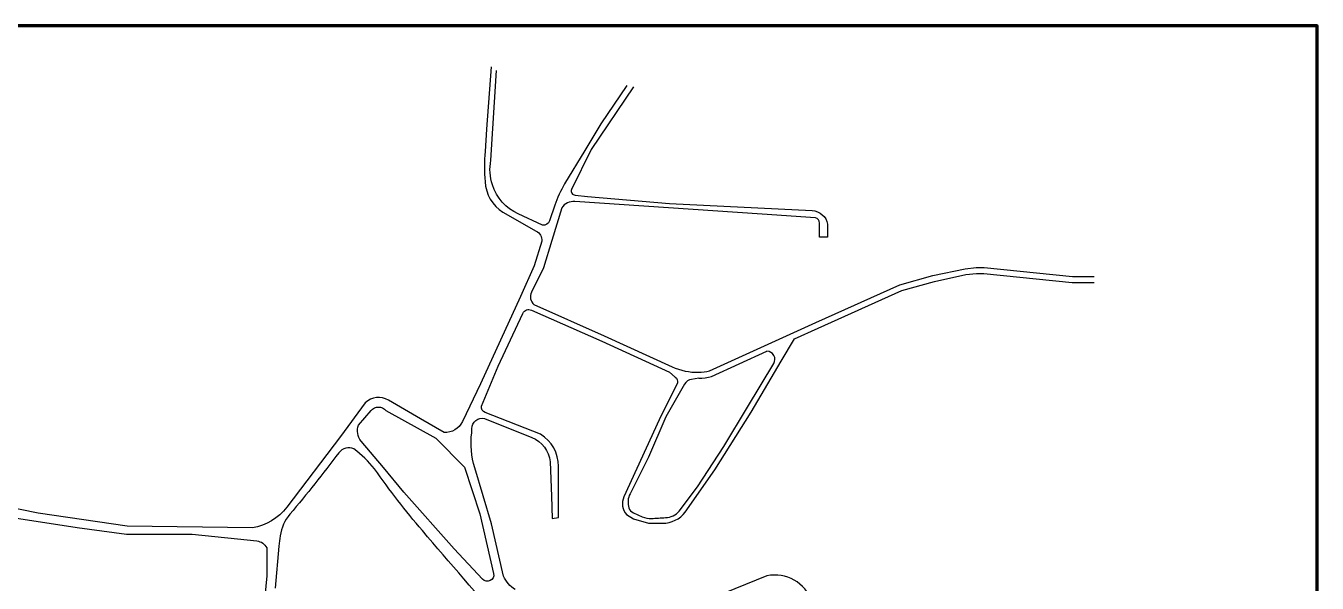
# Model space of a CAD drawing. Header units: millimetres. Extents: x -105266 to 178069, y 491 to 168574.
# Drawn here: x 74431 to 178069, y 123069 to 167799 of the extents above; entities that cross this region are included whole.
import ezdxf

# ---------------------------------------------------------------- set-up
doc = ezdxf.new("R2010")
doc.units = ezdxf.units.MM
doc.linetypes.add('KOJ', pattern=[0])
doc.layers.add('SDRPK_L_0', color=7, linetype='KOJ')

msp = doc.modelspace()

# ---------------------------------------------------------------- linework, layer by layer
at = {"lineweight": 90}
msp.add_lwpolyline([(152.99, 491.2), (178068.57, 491.2), (178068.57, 167799.08), (152.99, 167799.08)], close=True, dxfattribs=at)
at = {"layer": 'SDRPK_L_0'}
for points in [[(111773.67, 164507.48), (111403, 159500.38), (111282.55, 157710.77, 0.033615644), (111282.55, 155291.48, 0.233876026), (112713.36, 152830.9), (115400.6, 151325.84, -0.281045179), (115849.53, 150527.56), (115240.89, 148542.12), (114132.91, 146088.96), (110914.11, 139060.79), (109469.07, 136031.43, -0.304922421), (108002.67, 135164.79), (106108.07, 136262.98), (103536.25, 137753.72, 0.328748771), (101671.66, 137547.94), (99672.88, 134833.42), (95382.36, 129177.78, -0.191304973), (92610.5, 127502.07), (82571.39, 127645.16), (75420.59, 128699.97), (67270.64, 130341.17, -0.261744256)], [(122667.09, 163004.82), (120580.6, 159920.34), (119288.07, 157806.27), (117673.67, 155115.27, 0.053496136), (116877.79, 153395.7), (116469.09, 152159.76, -0.349634836), (115909.82, 151794.35), (113952.39, 152697.13, -0.208739267), (111875.96, 155030.97, -0.128697818), (111758.31, 157004.64), (112210.95, 164206.16)], [(123197.39, 162890.18), (119799.6, 157874.08), (118228.58, 154670.47, 0.566701832), (118522.09, 154217.78), (119511.08, 154090.26), (126079.71, 153530.42), (137528.69, 152974.63, -0.350737641), (138775.17, 151874.37), (138775.17, 150846.77), (138138.13, 150846.77), (138138.13, 151966.02, 0.348386617), (137795.55, 152398.01), (133513.29, 152671.06), (118497.62, 153704, 0.26734131), (117441.91, 153189.1), (116643.31, 150561.34), (115983.2, 148389.29), (115026, 146412.62, 0.351818302), (115212.56, 145423.53, 1.352523412)], [(115212.56, 145423.53, -0.013172844), (115212.56, 145423.53), (120848.82, 142924.51), (126301.18, 140430.77, 0.114398648), (128419.42, 139998.83, 0.047195628), (129310.7, 140107.18), (133705.61, 142117.21), (137833.32, 143978.75), (144562.8, 147013.66), (147228.62, 147760.52), (149806.47, 148307.8), (150698.02, 148392.86), (151346.12, 148392.86), (158429.98, 147685.39), (160178.48, 147685.39)], [(113712.92, 122549.15, -0.14301825), (112768.54, 123627.27), (111798.48, 127832.55), (110457.74, 132316.39, -0.103525985), (110219.71, 135135.43), (110219.71, 135468.71, -0.488685333), (111254.93, 136274.95), (115039.44, 134770.4, -0.283257848), (116500.73, 132809.15), (116606.62, 130048.4), (116680.49, 128255.17), (117176.92, 128335.52), (117176.92, 132451.02, 0.260452615), (115742.83, 135017.33), (111302.59, 136756.63, -0.344296492), (110994.7, 137277), (112340.8, 140486.15), (114315.21, 144722.75, -0.411009069), (115015.06, 144982), (120650.2, 142483.47), (126100, 139990.9)], [(126100, 139990.9), (126549.46, 139610.26, -0.251421015), (126733.9, 139142.33), (125256.07, 136186.7), (122432.09, 130001.9, 0.295870616), (122644.08, 128570.24), (123188.46, 128225.46), (124407.58, 127880.68), (125527.01, 127880.68, 0.229705711), (127359.52, 128769.45), (129715.15, 132165.16), (132646.36, 136790.11), (135056, 140876.65), (136115.47, 142673.42)], [(128432.31, 139515.31), (127860.16, 139425.74, 0.221651727), (127296.23, 139046.88), (125795.2, 136410.35), (124395.95, 133185.88), (122919.68, 130238.59, 0.195529782), (122831.19, 129108.93, 0.229632708), (123193.85, 128726.94), (123899.57, 128403.72, 0.120518094), (124639.6, 128261.7, 0.003238685), (125774.25, 128326.16, 0.195113062), (126878.48, 128857.67), (128337.71, 130808.28), (130451.58, 134045.76), (132354.09, 137204.35), (134460.8, 140701.95, 0.585796382), (133905.62, 141676.81)], [(128432.31, 139515.31, 0.049730454), (129465.86, 139646.26), (133905.62, 141676.81)], [(103142.35, 132350.93), (101348.91, 134466.25, -0.276164079), (101135.75, 135751.59), (102143.42, 136930.62, -0.460802819), (103334.15, 136930.62), (107336.12, 134708.53), (109636.62, 132382.39), (110864, 128630.05), (111972.98, 123840.53, -0.783869779), (111088.82, 123392.88), (108813.59, 125819.59), (104756.23, 130372.21), (103142.35, 132350.93)], [(72110.54, 128513.29), (78546.57, 127531.78), (82509.27, 127006.52), (87786.15, 127006.52), (91428.09, 126635.49), (92980.43, 126458.88, -0.255252299), (93763.74, 125907.76), (93763.74, 123651.46), (93566.5, 121439.19), (93486.66, 119709.25), (93486.66, 117573.74), (93486.66, 114763.51), (93621.83, 110864.41), (93621.83, 108362.13, -0.522443055), (92604.22, 107654.06), (90258.92, 107503.64), (89038.63, 107334.23), (81872.51, 105180.6), (77557.86, 103883.92, -0.107432326), (73406.35, 103559.86)], [(137519.68, 121630.61, 0.368097806), (133912.87, 123661.41), (128771.06, 121581.78)]]:
    msp.add_lwpolyline(points, format="xyb", dxfattribs=at)
msp.add_lwpolyline([(136115.47, 142673.42), (138032.17, 143537.83), (144728.41, 146557.74), (147344.21, 147290.59), (149879.9, 147828.92), (150721.04, 147909.17), (151322.02, 147909.17), (158405.88, 147201.7), (160178.48, 147201.7)], dxfattribs=at)
at = {"layer": 'SDRPK_L_0', "linetype": 'KOJ'}
msp.add_lwpolyline([(112966.59, 119551.66, -0.004217192), (106254.05, 127286.88, -0.024000004), (102426.36, 132236.1, 0.0586893), (100761.21, 133852.42, 0.357320185), (99560.69, 133536.03, -0.012727843), (95627.48, 128607.17, 0.149138094), (94852.12, 126861.59, -0.007172538), (94729.31, 126049.68), (94452.27, 122661.65)], format="xyb", dxfattribs=at)

doc.saveas('drawing.dxf')
